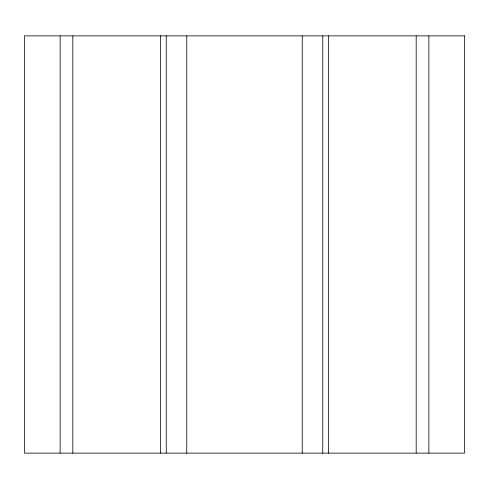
<?xml version="1.0" encoding="UTF-8"?>
<svg xmlns="http://www.w3.org/2000/svg" width="489" height="489" viewBox="0 0 489 489"><rect width="100%" height="100%" fill="white"/><g stroke="black" fill="none" stroke-linecap="round" stroke-linejoin="round"><path stroke-width="0.73" d="M428.865 35.868L428.865 453.132M416.182 35.868L416.182 453.132M328.37 35.868L328.37 453.132M322.758 35.868L322.758 453.132M302.239 35.868L302.239 453.132M186.761 35.868L186.761 453.132M166.242 35.868L166.242 453.132M160.63 35.868L160.63 453.132M72.818 35.868L72.818 453.132M60.135 35.868L60.135 453.132M464.55 35.868L24.45 35.868L24.45 453.132L464.55 453.132L464.55 35.868"/></g></svg>
